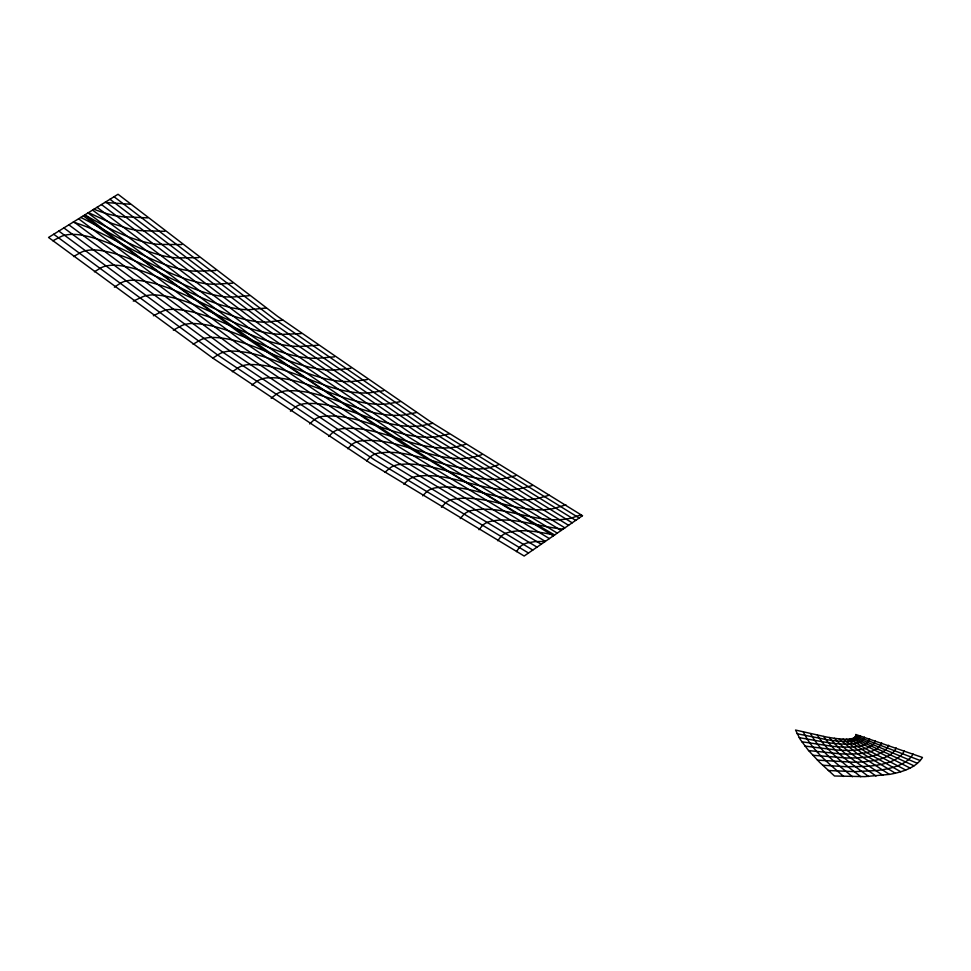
<?xml version="1.0" encoding="UTF-8"?>
<svg xmlns="http://www.w3.org/2000/svg" width="971" height="971" viewBox="0 0 971 971"><rect width="100%" height="100%" fill="white"/><g stroke="black" fill="none" stroke-linecap="round" stroke-linejoin="round"><path stroke-width="1.46" d="M516.511 551.625L518.672 548.433A60.906 24.081 23.7 0 1 527.447 542.886L535.227 541.575L545.192 541.466M497.771 540.75L500.199 537.461A60.457 23.984 24.1 0 1 506.886 532.836C522.483 528.248 539.026 532.205 554.611 534.96C390.451 439.96 233.841 332.191 84.841 214.894C105.074 226.607 126.036 238.101 149.085 243.066A77.474 33.949 33.9 0 0 161.587 244.437L181.82 244.571M479.006 529.741L481.725 526.355A60.59 24.105 24.4 0 1 488.692 521.852C504.592 517.555 521.281 521.718 537.036 524.728M460.242 518.587L463.264 515.091A60.736 24.226 24.7 0 1 470.498 510.734C504.265 503.451 537.169 525.809 570.997 518.15A66.696 28.814 25.1 0 0 572.38 517.713L580.986 514.824M366.71 460.873L369.344 457.875A61.525 24.809 26.4 0 1 377.585 453.263C415.673 447.048 450.945 475.207 489.105 467.791A66.865 29.239 26.8 0 0 490.537 467.367L498.208 464.903M441.453 507.275L444.803 503.694A60.918 24.36 25 0 1 452.316 499.47C486.629 492.746 519.619 515.528 553.992 508.452A66.938 28.996 25.4 0 0 555.412 508.051L565.887 504.811M347.739 448.748L350.713 445.604A61.816 24.967 26.8 0 1 359.258 441.162C397.964 435.591 433.297 464.272 472.088 457.523A67.205 29.446 27.1 0 0 473.545 457.135L481.871 454.683M422.628 495.805L426.33 492.127A61.112 24.493 25.4 0 1 434.122 488.061C468.981 481.919 502.068 505.151 536.987 498.657A67.193 29.191 25.7 0 0 538.444 498.281L549.173 495.222M328.708 436.416L332.046 433.151A62.132 25.137 27.1 0 1 340.906 428.879C380.207 423.975 415.612 453.202 455.023 447.133A67.545 29.652 27.5 0 0 456.528 446.757L465.534 444.342M403.766 484.165L407.844 480.402A61.331 24.639 25.7 0 1 415.916 476.482C451.321 470.923 484.493 494.615 519.971 488.729A67.46 29.385 26.1 0 0 521.463 488.377L532.448 485.524M309.628 423.902L313.342 420.516A62.472 25.307 27.5 0 1 322.518 416.413C362.414 412.177 397.892 441.963 437.921 436.574A67.921 29.858 27.8 0 0 439.45 436.234L449.185 433.867M384.868 472.355L389.347 468.508A61.574 24.785 26.1 0 1 397.697 464.745C433.649 459.781 466.905 483.959 502.929 478.679A67.764 29.579 26.4 0 0 504.459 478.351L515.698 475.705M290.45 411.182L294.577 407.674A62.836 25.477 27.8 0 1 304.069 403.754C344.584 400.21 380.122 430.566 420.771 425.881A68.322 30.077 28.2 0 0 422.349 425.577L432.835 423.271M271.188 398.244L275.764 394.627A63.224 25.659 28.2 0 1 285.571 390.9C326.681 388.06 362.317 419.011 403.572 415.042A68.735 30.295 28.6 0 0 405.186 414.763L416.474 412.541M251.829 385.099L256.89 381.372A63.649 25.841 28.6 0 1 267.025 377.853C308.729 375.716 344.438 407.274 386.324 404.033A69.184 30.514 28.9 0 0 387.963 403.79L400.113 401.691M232.372 371.711L237.956 367.912A64.098 26.035 28.9 0 1 248.406 364.586C290.717 363.178 326.511 395.367 369.004 392.867A69.645 30.744 29.3 0 0 370.691 392.648L383.727 390.694M114.384 287.173L119.967 283.496A67.521 27.37 31.2 0 1 137.955 280.352C181.043 285.122 215.562 317.141 258.699 321.862A73.031 32.249 31.6 0 0 269.914 321.789L282.852 320.163M212.819 358.105L218.948 354.221A64.572 26.241 29.3 0 1 229.726 351.101C272.645 350.434 308.523 383.278 351.636 381.542A70.143 30.987 29.7 0 0 353.347 381.36L367.329 379.564M94.43 271.795L100.256 268.239A68.201 27.601 31.5 0 1 118.753 265.471C162.4 271.03 197.04 303.789 240.723 309.288A73.687 32.516 32 0 0 252.144 309.446L266.151 308.013M193.132 344.244L199.844 340.299A65.081 26.448 29.7 0 1 210.95 337.398C254.475 337.471 290.45 370.995 334.17 370.024A70.652 31.23 30 0 0 335.93 369.878L350.907 368.288M73.553 256.55L80.411 252.691A68.905 27.856 31.9 0 1 99.443 250.324C143.635 256.672 178.409 290.195 222.638 296.507A74.379 32.796 32.3 0 0 234.278 296.895L249.389 295.682M173.336 330.14L180.667 326.147A65.627 26.654 30 0 1 192.1 323.464C236.232 324.314 272.293 358.53 316.643 358.323A71.199 31.473 30.4 0 0 318.427 358.214L334.437 356.855M52.883 240.772L60.433 236.851A69.657 28.11 32.3 0 1 79.998 234.885C124.749 242.058 159.657 276.359 204.444 283.508A75.107 33.075 32.7 0 0 216.29 284.127L232.591 283.18M153.382 315.757L161.38 311.74A66.198 26.872 30.4 0 1 173.166 309.3C217.905 310.926 254.062 345.846 299.032 346.453A71.769 31.715 30.8 0 0 300.852 346.368L317.966 345.275M133.294 301.107L141.997 297.077A66.793 27.103 30.8 0 1 154.122 294.868C199.48 297.296 235.735 332.968 281.335 334.388A72.364 31.97 31.2 0 0 283.192 334.34L301.459 333.551M889.375 774.385L890.14 774.251A183.64 67.897 20.8 0 0 895.323 773.195A174.537 64.317 20.7 0 0 900.76 771.739A166.939 61.367 20.7 0 0 905.7 770.027A161.404 59.219 20.6 0 0 910.118 768.049A157.86 57.859 20.5 0 0 914.014 765.816A156.125 57.204 20.5 0 0 917.377 763.303A156.598 57.386 20.5 0 0 920.192 760.511A157.581 57.75 20.5 0 0 922.45 757.453L855.73 734.464A22.721 8.193 19.7 0 1 855.633 735.884A21.714 7.829 19.7 0 1 854.966 737.05A21.253 7.659 19.7 0 1 853.715 737.96A23.025 8.302 19.7 0 1 851.895 738.615A26.8 9.674 19.8 0 1 849.516 739.04A32.978 11.931 19.8 0 1 846.578 739.21A41.971 15.257 19.9 0 1 843.095 739.149A54.352 19.881 20 0 1 839.041 738.834A70.774 26.108 20 0 1 834.441 738.288A92.039 34.349 20.1 0 1 829.307 737.499A111.616 42.093 20.2 0 1 826.479 737.013L795.565 730.058L800.262 739.441L808.333 750.28L819.67 762.381L834.477 775.987L864.724 776.63L889.375 774.385L857.381 753.763L839.041 738.834M215.72 270.496L198.181 271.127A75.859 33.354 33.1 0 1 186.116 270.266C145.08 262.971 112.709 233.805 73.213 222.128M198.8 257.618L179.951 257.898A76.648 33.645 33.5 0 1 167.667 256.781C144.873 252.266 124.082 241.172 104.006 229.896M164.767 231.316L143.077 230.722A78.457 34.313 34.3 0 1 129.641 228.938L112.199 223.524L88.47 212.649M124.422 216.751L147.653 217.88M130.466 204.226L104.844 202.466M828.299 770.525L855.05 771.629L876.461 770.537A176.746 65.506 20.8 0 0 881.899 769.809A165.373 61.015 20.7 0 0 887.628 768.753A155.518 57.18 20.6 0 0 892.847 767.43A147.895 54.23 20.5 0 0 897.556 765.852A142.336 52.106 20.5 0 0 901.743 764.019A138.792 50.747 20.4 0 0 905.397 761.932A137.057 50.091 20.4 0 0 908.516 759.565A137.542 50.274 20.4 0 0 911.077 756.919A138.513 50.638 20.4 0 0 913.08 754.006M822.619 765.245L845.935 766.702L864.894 766.447A171.952 63.952 20.8 0 0 868.936 766.143A160.033 59.219 20.7 0 0 874.956 765.464A147.689 54.388 20.6 0 0 880.479 764.541A137.773 50.541 20.5 0 0 885.491 763.364A130.102 47.603 20.4 0 0 889.97 761.932A124.531 45.479 20.4 0 0 893.939 760.232A120.974 44.132 20.3 0 0 897.362 758.29A119.239 43.477 20.3 0 0 900.238 756.069A119.712 43.659 20.3 0 0 902.557 753.581A120.695 44.023 20.3 0 0 904.329 750.826M817.436 760.159L853.861 762.235A171.199 64.013 20.9 0 0 856.398 762.174A159.05 59.158 20.8 0 0 862.734 761.883A143.793 53.126 20.6 0 0 868.56 761.337A131.291 48.259 20.5 0 0 873.876 760.548A121.278 44.399 20.4 0 0 878.682 759.516A113.558 41.462 20.3 0 0 882.955 758.23A107.963 39.35 20.3 0 0 886.693 756.688A104.395 38.003 20.2 0 0 889.885 754.892A102.659 37.359 20.2 0 0 892.543 752.828A103.132 37.529 20.2 0 0 894.631 750.498A104.115 37.893 20.2 0 0 896.16 747.901M812.751 755.268L846.785 757.975A159.329 59.607 20.8 0 0 850.912 757.999A144.436 53.66 20.7 0 0 857.065 757.841A128.876 47.555 20.5 0 0 862.697 757.441A116.168 42.639 20.4 0 0 867.819 756.797A106.045 38.755 20.3 0 0 872.419 755.911A98.265 35.818 20.2 0 0 876.485 754.77A92.633 33.694 20.2 0 0 880.017 753.387A89.053 32.359 20.1 0 0 883.003 751.736A87.317 31.715 20.1 0 0 885.431 749.83A87.791 31.885 20.1 0 0 887.3 747.658A88.774 32.249 20.1 0 0 888.611 745.23M808.576 750.571L840.303 753.836A149.231 55.881 20.7 0 0 845.959 754.03A131.279 48.744 20.6 0 0 851.931 754.018A115.306 42.506 20.4 0 0 857.381 753.775A102.356 37.517 20.3 0 0 862.321 753.278A92.075 33.609 20.2 0 0 866.715 752.537A84.21 30.635 20.1 0 0 870.586 751.554A78.542 28.523 20.1 0 0 873.912 750.316A74.949 27.188 20 0 0 876.679 748.835A73.201 26.545 20 0 0 878.901 747.087A73.687 26.715 20 0 0 880.563 745.073A74.67 27.079 20 0 0 881.644 742.815M804.923 746.068L836.031 749.952A138.27 51.803 20.6 0 0 841.541 750.28A119.627 44.411 20.5 0 0 847.343 750.425A103.144 37.99 20.3 0 0 852.611 750.328A89.854 32.905 20.2 0 0 857.369 749.988A79.379 28.936 20.1 0 0 861.58 749.406A71.405 25.95 20.1 0 0 865.246 748.58A65.688 23.826 20 0 0 868.377 747.5A62.071 22.479 20 0 0 870.938 746.165A60.323 21.835 19.9 0 0 872.953 744.587A60.809 22.017 20 0 0 874.41 742.742A61.792 22.382 20 0 0 875.284 740.642M801.779 741.759L832.293 746.286A129.179 48.441 20.5 0 0 837.67 746.748A109.614 40.697 20.4 0 0 843.289 747.051A92.451 34.046 20.3 0 0 848.399 747.112A78.724 28.802 20.2 0 0 852.963 746.93A67.982 24.748 20.1 0 0 856.992 746.505A59.862 21.726 20 0 0 860.476 745.837A54.085 19.59 19.9 0 0 863.401 744.915A50.443 18.243 19.9 0 0 865.78 743.75A48.696 17.599 19.9 0 0 867.589 742.33A49.169 17.781 19.9 0 0 868.839 740.655A50.164 18.133 19.9 0 0 869.518 738.725M799.169 737.657L829.088 742.851A122.225 45.904 20.4 0 0 834.332 743.446A101.421 37.687 20.3 0 0 839.794 743.907A83.348 30.684 20.2 0 0 844.721 744.126A69.014 25.234 20.1 0 0 849.115 744.102A57.908 21.071 20 0 0 852.963 743.835A49.594 17.976 19.9 0 0 856.252 743.337A43.731 15.815 19.9 0 0 858.995 742.572A40.054 14.468 19.8 0 0 861.18 741.577A38.294 13.825 19.8 0 0 862.806 740.327A38.779 14.007 19.8 0 0 863.85 738.822A39.775 14.359 19.8 0 0 864.336 737.062M797.094 733.748L827.171 739.732A116.204 43.731 20.3 0 0 831.54 740.363A95.376 35.502 20.2 0 0 836.844 740.982A76.005 28.001 20.1 0 0 841.602 741.371A60.821 22.236 20 0 0 845.826 741.504A49.205 17.891 19.9 0 0 849.491 741.407A40.624 14.711 19.9 0 0 852.611 741.067A34.628 12.514 19.8 0 0 855.172 740.485A30.914 11.154 19.8 0 0 857.162 739.647A29.154 10.511 19.8 0 0 858.595 738.555A29.628 10.681 19.8 0 0 859.456 737.22A30.623 11.045 19.8 0 0 859.736 735.642M855.633 735.884L920.192 760.511M854.953 737.038L917.377 763.303M914.014 765.816L853.715 737.96M910.118 768.049L851.907 738.628M905.7 770.027L870.586 751.554L849.528 739.04M900.76 771.739L866.715 752.537L846.591 739.222M895.323 773.183L862.321 753.278L843.095 739.149M528.491 553.021L374.721 460.048L217.783 355.095L53.721 234.242M537.012 547.122L383.642 454.076L227.226 348.99L63.88 227.93M532.776 550.047L379.212 457.038L222.529 352.024L58.83 231.062M545.301 541.393L392.32 448.262L236.426 343.042L73.76 221.789M541.187 544.233L388.012 451.151L231.863 345.992L68.856 224.835M553.349 535.834L400.744 442.63L245.347 337.277L83.348 215.829M549.355 538.589L396.569 445.422L240.929 340.141L78.59 218.778M564.879 527.86L412.809 434.559L258.14 329.023L97.076 207.296M561.117 530.469L408.864 437.193L253.965 331.718L92.585 210.076M557.269 533.128L404.846 439.887L249.693 334.473L88.009 212.928M572.186 522.823L420.455 429.449L266.236 323.792L105.766 201.883M568.569 525.311L416.68 431.974L262.243 326.377L101.469 204.553M579.141 518.004L427.738 424.57L273.956 318.804L114.056 196.737M575.706 520.383L424.145 426.973L270.144 321.267L109.966 199.273M882.93 775.331C866.071 764.056 848.217 753.423 834.441 738.288M876.012 776.035C859.602 764.408 842.015 753.387 829.307 737.499M868.62 776.497C852.611 764.505 835.291 753.059 823.626 736.479M860.767 776.715C845.134 764.371 828.057 752.44 817.4 735.217M852.453 776.703C837.148 763.995 820.325 751.542 810.651 733.736M843.69 776.46C828.688 763.376 812.108 750.377 803.369 732.013M80.714 217.431A156.598 60.809 32.2 0 1 103.994 229.921M124.543 216.897A84.574 36.947 34.7 0 1 93.92 209.19M563.204 529.146A146.403 65.166 25.7 0 1 536.999 524.656M582.479 515.698L524.158 556.019L370.182 463.082L212.965 358.202L48.55 237.458L118.037 194.261L277.657 316.412L431.233 422.227L582.479 515.698"/></g></svg>
